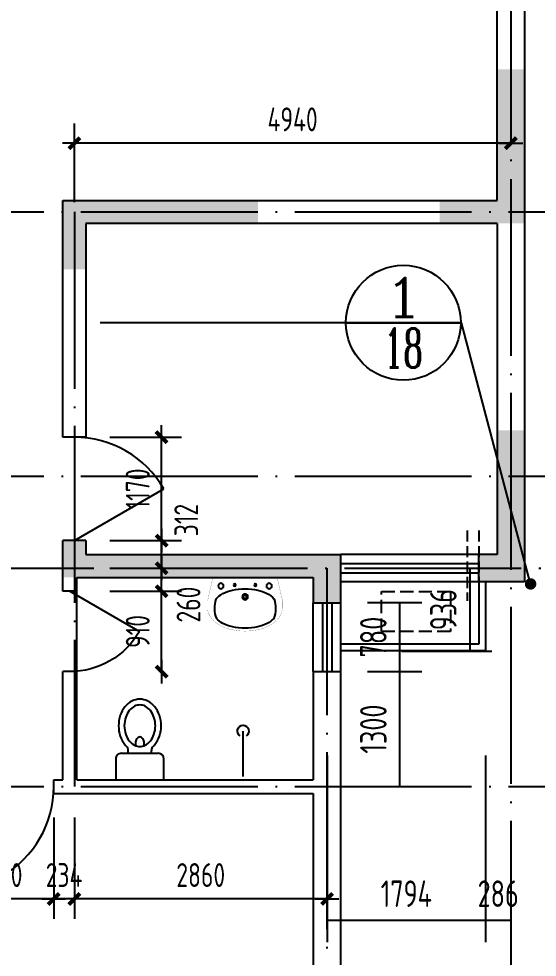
# Model space of a CAD drawing. Extents: x -726032 to 135930, y -151624 to 587044.
# Drawn here: x -575504 to -569635, y 553499 to 564114 of the extents above; entities that cross this region are included whole.
import ezdxf
from ezdxf.enums import TextEntityAlignment as Align

# ---------------------------------------------------------------- set-up
doc = ezdxf.new("R2010")
doc.units = 0
doc.header["$LTSCALE"] = 1000
doc.header["$MEASUREMENT"] = 0
doc.linetypes.add('DASH', pattern=[0.35, 0.25, -0.1])
doc.linetypes.add('DOTE', pattern=[2.42, 2, -0.2, 0.02, -0.2])
doc.layers.get('0').update_dxf_attribs({"linetype": 'CONTINUOUS'})
doc.layers.get('DEFPOINTS').update_dxf_attribs({"color": 1, "linetype": 'CONTINUOUS'})
for name, color, linetype in [('COLUMN', 170, 'CONTINUOUS'), ('DOTE', 8, 'DOTE'), ('GROUND', 45, 'CONTINUOUS'), ('LVTRY', 6, 'CONTINUOUS'), ('PUB_DIM', 245, 'CONTINUOUS'), ('ROOF', 4, 'CONTINUOUS'), ('WALL', 255, 'CONTINUOUS'), ('WINDOW', 155, 'CONTINUOUS'), ('WINDOW_TEXT', 7, 'CONTINUOUS'), ('引线', 213, 'CONTINUOUS'), ('空调', 245, 'CONTINUOUS')]:
    doc.layers.add(name, color=color, linetype=linetype)
doc.styles.add('COMP', font='COMPLEX', dxfattribs={"bigfont": 'hztxt'})
doc.styles.add('DIM_FONT', font='isocp.shx', dxfattribs={"width": 0.8})
doc.styles.add('SIMPLEX', font='SIMPLEX.SHX')
doc.dimstyles.new('DIMA', dxfattribs={"dimtxt": 300, "dimasz": 1, "dimexe": 250, "dimexo": 300, "dimgap": 150, "dimtad": 1, "dimdec": 0, "dimzin": 0, "dimdsep": 46, "dimtxsty": 'DIM_FONT', "dimcen": 0.09, "dimse1": 1, "dimclrt": 142, "dimadec": 0, "dimazin": 0, "dimtfac": 1, "dimtdec": 0, "dimtix": 1, "dimtmove": 2, "dimatfit": 3, "dimfxl": 1, "dimtolj": 1, "dimtzin": 0, "dimarcsym": 0})
doc.dimstyles.new('DIMB', dxfattribs={"dimtxt": 300, "dimasz": 1, "dimexe": 250, "dimexo": 300, "dimgap": 150, "dimtad": 1, "dimdec": 0, "dimzin": 0, "dimdsep": 46, "dimtxsty": 'DIM_FONT', "dimcen": 0.09, "dimse2": 1, "dimclrt": 142, "dimadec": 0, "dimazin": 0, "dimtfac": 1, "dimtdec": 0, "dimtix": 1, "dimtmove": 2, "dimatfit": 3, "dimfxl": 1, "dimtolj": 1, "dimtzin": 0, "dimarcsym": 0})
doc.dimstyles.new('DIMN', dxfattribs={"dimtxt": 300, "dimasz": 1, "dimexe": 250, "dimexo": 300, "dimgap": 150, "dimtad": 1, "dimdec": 0, "dimzin": 0, "dimdsep": 46, "dimtxsty": 'DIM_FONT', "dimcen": 0.09, "dimclrt": 142, "dimadec": 0, "dimazin": 0, "dimtfac": 1, "dimtdec": 0, "dimtix": 1, "dimtmove": 2, "dimatfit": 3, "dimfxl": 1, "dimtolj": 1, "dimtzin": 0, "dimarcsym": 0})

# ---------------------------------------------------------------- blocks, each defined once
blk = doc.blocks.new('*D3651')
at = {"layer": 'DEFPOINTS', "color": 0, "transparency": 16777216}
for p in [(-570220, 556081), (-569934, 556081), (-569934, 553918)]:
    blk.add_point(p, dxfattribs=at)
at = {"layer": 'PUB_DIM', "color": 0, "lineweight": -2, "transparency": 16777216}
for p, q in [((-570220, 555781), (-570220, 553668)), ((-570221, 553918), (-570222, 553918)), ((-570220, 553918), (-569934, 553918)), ((-569933, 553918), (-569932, 553918))]:
    blk.add_line(p, q, dxfattribs=at)
at = {"layer": 'PUB_DIM', "color": 0, "transparency": 16777216}
for points in [[(-570221, 553919), (-570221, 553918), (-570220, 553918)], [(-569933, 553919), (-569933, 553918), (-569934, 553918)]]:
    blk.add_solid(points, dxfattribs=at)
at = {"layer": 'PUB_DIM', "color": 142, "transparency": 16777216, "insert": (-570077, 554218), "char_height": 300, "attachment_point": 5, "style": 'DIM_FONT'}
blk.add_mtext('\\A1;286', dxfattribs=at)
blk = doc.blocks.new('_LV5')
for p, q in [((210.1, 0), (-210.1, 0)), ((-210.1, 0), (-210.1, -180)), ((210.1, -180), (210.1, 0)), ((160.1, -230), (-160.1, -230)), ((-101.4, -230), (-101.4, -254.3)), ((101.4, -230), (101.4, -254.1))]:
    blk.add_line(p, q)
blk.add_lwpolyline([(-135.1, -469.4, 0.080312), (-123, -544.2, 0.089014), (-91.8, -601.5, 0.104918), (-45.6, -639.3, 0.119812), (0.1, -650.4, 0.119812), (45.8, -639.3, 0.104918), (92, -601.5, 0.089014), (123.2, -544.2, 0.080312), (135.3, -469.4, 0.080312), (123.2, -394.6, 0.089014), (92, -337.3, 0.104918), (45.8, -299.5, 0.119812), (0.1, -288.4, 0.119812), (-45.6, -299.5, 0.104918), (-91.8, -337.3, 0.089014), (-123, -394.6, 0.080312)], format="xyb", close=True)
for points in [[(-38.7, -318.5, 0.073567), (-35.6, -339.5, 0.084454), (-27.4, -356, 0.10642), (-14.1, -367.8, 0.129709), (0, -371.5, 0.129709), (14.1, -367.8, 0.10642), (27.4, -356, 0.084454), (35.6, -339.5, 0.073567), (38.7, -318.5, 0.073567), (35.6, -297.5, 0.014016), (34.7, -294.6, 0.10642)], [(-34.7, -294.7, 0.013578), (-35.6, -297.5, 0.073567), (-38.7, -318.5, 0.073567)]]:
    blk.add_lwpolyline(points, format="xyb")
for centre, radius, start, end in [((-160.1, -180), 50, 180, 270), ((160.1, -180), 50, 270, 0), ((52.2, -452.8), 234.6, 141.28635, 161.63333), ((20.4, -427.3), 193.8, 134.81437, 141.28635), ((-151.4, -254.3), 50, 314.81437, 0), ((151.4, -254.1), 50, 180, 225.25549), ((-20.2, -427.3), 193.8, 38.71365, 45.25549), ((-52, -452.8), 234.6, 18.36667, 38.71365), ((102.3, -469.4), 287.4, 161.63333, 180), ((-102.1, -469.4), 287.4, 0, 18.36667), ((102.3, -469.4), 287.4, 180, 198.36667), ((-102.1, -469.4), 287.4, 341.63333, 0), ((52.2, -486), 234.6, 198.36667, 218.71365), ((-52, -486), 234.6, 321.28635, 341.63333), ((20.4, -511.6), 193.8, 218.71365, 242.67141), ((-20.2, -511.6), 193.8, 297.32859, 321.28635), ((0.1, -550.8), 149.6, 242.67141, 270), ((0.1, -550.8), 149.6, 270, 297.32859)]:
    blk.add_arc(centre, radius, start, end)
blk = doc.blocks.new('_LV10')
blk.add_line((0, -37), (0, -432))
blk.add_arc((0, -432), 50, 121.03319, 58.96681)
blk = doc.blocks.new('_DIMX')
blk.add_line((-150, 0), (150, 0))
at = {"const_width": 50}
blk.add_lwpolyline([(-70, -70), (70, 70)], dxfattribs=at)
blk = doc.blocks.new('*D2029')
at = {"layer": 'DEFPOINTS', "color": 0, "transparency": 16777216}
for p in [(-574874, 555351), (-572014, 555351), (-574874, 554159)]:
    blk.add_point(p, dxfattribs=at)
at = {"layer": 'PUB_DIM', "color": 0, "lineweight": -2, "transparency": 16777216}
for p, q in [((-574874, 555081), (-574874, 553934)), ((-572015, 554159), (-574873, 554159))]:
    blk.add_line(p, q, dxfattribs=at)
at = {"layer": 'PUB_DIM', "color": 0, "lineweight": -2, "transparency": 16777216, "xscale": 0.9, "yscale": 0.9, "zscale": 0.9, "rotation": 180}
blk.add_blockref('_DIMX', (-574874, 554159), dxfattribs=at)
at = {"layer": 'PUB_DIM', "color": 0, "lineweight": -2, "transparency": 16777216, "xscale": 0.9, "yscale": 0.9, "zscale": 0.9}
blk.add_blockref('_DIMX', (-572014, 554159), dxfattribs=at)
at = {"layer": 'PUB_DIM', "color": 142, "transparency": 16777216, "insert": (-573444, 554429), "char_height": 270, "attachment_point": 5, "style": 'DIM_FONT'}
blk.add_mtext('\\A1;2860', dxfattribs=at)
blk = doc.blocks.new('M_E11')
for p, q in [((-280, -10), (-280, 0)), ((280, 0), (280, -10)), ((-250.5, -188.9), (-250.5, -185.7)), ((-247.8, -182.8), (-250.2, -184.9))]:
    blk.add_line(p, q)
at = {"const_width": 1.5}
for points in [[(-280, 0), (280, 0)], [(-325.7, -199.5), (-280, -5)], [(325.7, -203.7), (280, -5)]]:
    blk.add_lwpolyline(points, dxfattribs=at)
for points in [[(253, -188.3, 0.098208), (193.2, -140.8, 0.066287), (110.4, -111.4, 0.052428), (0, -99.8, 0.052428), (-110.4, -111.4, 0.066287), (-193.2, -140.8, 0.093876), (-250.8, -185.7, 0.171377)], [(-249.5, -357.7, 0.091341), (-193.2, -401.2, 0.066287), (-110.4, -430.6, 0.052428), (0, -442.2, 0.052428), (110.4, -430.6, 0.066287), (193.2, -401.2, 0.091756), (249.7, -357.5, 0.171377)]]:
    blk.add_lwpolyline(points, format="xyb")
for points in [[(-325.7, -199.5, 0.008223), (-325.7, -203.7, 0.149285)], [(-325.7, -265.7, 0.149285), (-304.4, -336.6, 0.107079), (-230.9, -407.7, 0.075625), (-131, -450.5, 0.062436), (-0.8, -467.3, 0.062436), (129.6, -451.5, 0.075625), (229.8, -409.6, 0.107079), (303.8, -339.1, 0.149285), (325.7, -268.3, 0.005205), (325.7, -265.7, 0.086596)]]:
    blk.add_lwpolyline(points, format="xyb", dxfattribs=at)
at = {"const_width": 1.5, "flags": 128}
for points in [[(-325.7, -203.7), (-325.7, -268.3)], [(325.7, -203.7), (325.7, -268.3)]]:
    blk.add_lwpolyline(points, dxfattribs=at)
at = {"flags": 128}
for points in [[(-253, -188.3, 0.172546), (-249.7, -357.5, 0.726395)], [(253, -188.3, -0.172546), (249.7, -357.5, -0.726395)]]:
    blk.add_lwpolyline(points, format="xyb", dxfattribs=at)
for centre, radius in [((-210, -75), 24), ((-210, -75), 24), ((-210, -75), 24), ((-90, -65), 10), ((90, -65), 10), ((210, -75), 24), ((0, -170), 25), ((0, -170), 15)]:
    blk.add_circle(centre, radius)
blk.add_arc((-249.5, -185.7), 1, 131.32236, 180)
at = {"width": 0.8, "flags": 9}
for tag in ['XSIZE', 'YSIZE']:
    blk.add_attdef(tag, (0, 0), '', height=0.5, dxfattribs=at)
blk = doc.blocks.new('*D2030')
at = {"layer": 'DEFPOINTS', "color": 0, "transparency": 16777216}
for p in [(-574744, 557639), (-573887, 557639), (-574744, 556729)]:
    blk.add_point(p, dxfattribs=at)
at = {"layer": 'PUB_DIM', "color": 0, "lineweight": -2, "transparency": 16777216}
for p, q in [((-574474, 557639), (-573662, 557639)), ((-573887, 556730), (-573887, 557639))]:
    blk.add_line(p, q, dxfattribs=at)
at = {"layer": 'PUB_DIM', "color": 0, "lineweight": -2, "transparency": 16777216, "xscale": 0.9, "yscale": 0.9, "zscale": 0.9}
for p, rotation in [((-573887, 557639), 90), ((-573887, 556729), 270)]:
    blk.add_blockref('_DIMX', p, dxfattribs=dict(at, rotation=rotation))
at = {"layer": 'PUB_DIM', "color": 142, "transparency": 16777216, "insert": (-574157, 557184), "char_height": 270, "attachment_point": 5, "rotation": 90, "style": 'DIM_FONT'}
blk.add_mtext('\\A1;910', dxfattribs=at)
blk = doc.blocks.new('_DBLK')
blk.add_line((-0.5, 0), (0, -0.866))
blk.add_arc((-0.5, 0), 1, 300, 0)
at = {"layer": 'WINDOW_TEXT', "style": 'SIMPLEX', "flags": 9}
blk.add_attdef('A', text='', height=1, dxfattribs=at).set_placement((0, 1.5), align=Align.MIDDLE)
blk = doc.blocks.new('*D2031')
at = {"layer": 'DEFPOINTS', "color": 0, "transparency": 16777216}
for p in [(-574744, 559381), (-573887, 559381), (-574744, 558211)]:
    blk.add_point(p, dxfattribs=at)
at = {"layer": 'PUB_DIM', "color": 0, "lineweight": -2, "transparency": 16777216}
for p, q in [((-574474, 559381), (-573662, 559381)), ((-573887, 558212), (-573887, 559381))]:
    blk.add_line(p, q, dxfattribs=at)
at = {"layer": 'PUB_DIM', "color": 0, "lineweight": -2, "transparency": 16777216, "xscale": 0.9, "yscale": 0.9, "zscale": 0.9}
for p, rotation in [((-573887, 559381), 90), ((-573887, 558211), 270)]:
    blk.add_blockref('_DIMX', p, dxfattribs=dict(at, rotation=rotation))
at = {"layer": 'PUB_DIM', "color": 142, "transparency": 16777216, "insert": (-574157, 558796), "char_height": 270, "attachment_point": 5, "rotation": 90, "style": 'DIM_FONT'}
blk.add_mtext('\\A1;1170', dxfattribs=at)
blk = doc.blocks.new('*D2032')
at = {"layer": 'DEFPOINTS', "color": 0, "transparency": 16777216}
for p in [(-574744, 557899), (-573887, 557899), (-574744, 557639)]:
    blk.add_point(p, dxfattribs=at)
at = {"layer": 'PUB_DIM', "color": 0, "lineweight": -2, "transparency": 16777216}
for p, q in [((-574474, 557899), (-573662, 557899)), ((-573887, 557900), (-573887, 557901)), ((-573887, 557639), (-573887, 557899)), ((-573887, 557639), (-573887, 557638))]:
    blk.add_line(p, q, dxfattribs=at)
at = {"layer": 'PUB_DIM', "color": 0, "lineweight": -2, "transparency": 16777216, "xscale": 0.9, "yscale": 0.9, "zscale": 0.9}
for p, rotation in [((-573887, 557899), 270), ((-573887, 557639), 90)]:
    blk.add_blockref('_DIMX', p, dxfattribs=dict(at, rotation=rotation))
at = {"layer": 'PUB_DIM', "color": 142, "transparency": 16777216, "insert": (-573582, 557488), "char_height": 270, "attachment_point": 5, "rotation": 90, "style": 'DIM_FONT'}
blk.add_mtext('\\A1;260', dxfattribs=at)
blk = doc.blocks.new('*D2033')
at = {"layer": 'DEFPOINTS', "color": 0, "transparency": 16777216}
for p in [(-574744, 558211), (-573887, 558211), (-574744, 557899)]:
    blk.add_point(p, dxfattribs=at)
at = {"layer": 'PUB_DIM', "color": 0, "lineweight": -2, "transparency": 16777216}
for p, q in [((-574474, 558211), (-573662, 558211)), ((-573887, 557900), (-573887, 558211))]:
    blk.add_line(p, q, dxfattribs=at)
at = {"layer": 'PUB_DIM', "color": 0, "lineweight": -2, "transparency": 16777216, "xscale": 0.9, "yscale": 0.9, "zscale": 0.9}
for p, rotation in [((-573887, 558211), 90), ((-573887, 557899), 270)]:
    blk.add_blockref('_DIMX', p, dxfattribs=dict(at, rotation=rotation))
at = {"layer": 'PUB_DIM', "color": 142, "transparency": 16777216, "insert": (-573608, 558444), "char_height": 270, "attachment_point": 5, "rotation": 90, "style": 'DIM_FONT'}
blk.add_mtext('\\A1;312', dxfattribs=at)
blk = doc.blocks.new('_WBLK')
for p, q in [((-0.5, 0.5), (0.5, 0.5)), ((0.5, 0.1667), (-0.5, 0.1667)), ((0.5, -0.1667), (-0.5, -0.1667)), ((-0.5, -0.5), (0.5, -0.5))]:
    blk.add_line(p, q)
at = {"layer": 'WINDOW_TEXT', "style": 'SIMPLEX', "flags": 9}
blk.add_attdef('A', text='', height=1, dxfattribs=at).set_placement((0, 1.5), align=Align.MIDDLE)
blk = doc.blocks.new('*D2039')
at = {"layer": 'DEFPOINTS', "color": 0, "transparency": 16777216}
for p in [(-575108, 555351), (-574874, 555351), (-575108, 554159)]:
    blk.add_point(p, dxfattribs=at)
at = {"layer": 'PUB_DIM', "color": 0, "lineweight": -2, "transparency": 16777216}
for p, q in [((-575108, 555081), (-575108, 553934)), ((-575109, 554159), (-575110, 554159)), ((-574874, 554159), (-575108, 554159)), ((-574873, 554159), (-574872, 554159))]:
    blk.add_line(p, q, dxfattribs=at)
at = {"layer": 'PUB_DIM', "color": 0, "lineweight": -2, "transparency": 16777216, "xscale": 0.9, "yscale": 0.9, "zscale": 0.9}
blk.add_blockref('_DIMX', (-575108, 554159), dxfattribs=at)
at = {"layer": 'PUB_DIM', "color": 0, "lineweight": -2, "transparency": 16777216, "xscale": 0.9, "yscale": 0.9, "zscale": 0.9, "rotation": 180}
blk.add_blockref('_DIMX', (-574874, 554159), dxfattribs=at)
at = {"layer": 'PUB_DIM', "color": 142, "transparency": 16777216, "insert": (-574991, 554429), "char_height": 270, "attachment_point": 5, "style": 'DIM_FONT'}
blk.add_mtext('\\A1;234', dxfattribs=at)
blk = doc.blocks.new('*D2040')
at = {"layer": 'DEFPOINTS', "color": 0, "transparency": 16777216}
for p in [(-576278, 555351), (-575108, 555351), (-576278, 554159)]:
    blk.add_point(p, dxfattribs=at)
at = {"layer": 'PUB_DIM', "color": 0, "lineweight": -2, "transparency": 16777216}
for p, q in [((-576278, 555081), (-576278, 553934)), ((-575109, 554159), (-576277, 554159))]:
    blk.add_line(p, q, dxfattribs=at)
at = {"layer": 'PUB_DIM', "color": 0, "lineweight": -2, "transparency": 16777216, "xscale": 0.9, "yscale": 0.9, "zscale": 0.9, "rotation": 180}
blk.add_blockref('_DIMX', (-576278, 554159), dxfattribs=at)
at = {"layer": 'PUB_DIM', "color": 0, "lineweight": -2, "transparency": 16777216, "xscale": 0.9, "yscale": 0.9, "zscale": 0.9}
blk.add_blockref('_DIMX', (-575108, 554159), dxfattribs=at)
at = {"layer": 'PUB_DIM', "color": 142, "transparency": 16777216, "insert": (-575693, 554429), "char_height": 270, "attachment_point": 5, "style": 'DIM_FONT'}
blk.add_mtext('\\A1;1170', dxfattribs=at)
blk = doc.blocks.new('*D2047')
at = {"layer": 'DEFPOINTS', "color": 0, "transparency": 16777216}
for p in [(-571858, 556730), (-571190, 556730), (-571858, 555430)]:
    blk.add_point(p, dxfattribs=at)
at = {"layer": 'PUB_DIM', "color": 0, "lineweight": -2, "transparency": 16777216}
for p, q in [((-571558, 556730), (-570940, 556730)), ((-571190, 555431), (-571190, 556729))]:
    blk.add_line(p, q, dxfattribs=at)
at = {"layer": 'PUB_DIM', "color": 0, "transparency": 16777216}
for points in [[(-571190, 556729), (-571189, 556729), (-571190, 556730)], [(-571190, 555431), (-571189, 555431), (-571190, 555430)]]:
    blk.add_solid(points, dxfattribs=at)
at = {"layer": 'PUB_DIM', "color": 142, "transparency": 16777216, "insert": (-571490, 556080), "char_height": 300, "attachment_point": 5, "rotation": 90, "style": 'DIM_FONT'}
blk.add_mtext('\\A1;1300', dxfattribs=at)
blk = doc.blocks.new('*D828')
at = {"layer": 'DEFPOINTS', "color": 0, "transparency": 16777216}
for p in [(-572014, 556081), (-570220, 556081), (-570220, 553918)]:
    blk.add_point(p, dxfattribs=at)
at = {"layer": 'PUB_DIM', "color": 0, "lineweight": -2, "transparency": 16777216}
for p, q in [((-572014, 555781), (-572014, 553668)), ((-570220, 555781), (-570220, 553668)), ((-572013, 553918), (-570221, 553918))]:
    blk.add_line(p, q, dxfattribs=at)
at = {"layer": 'PUB_DIM', "color": 0, "transparency": 16777216}
for points in [[(-572013, 553919), (-572013, 553918), (-572014, 553918)], [(-570221, 553919), (-570221, 553918), (-570220, 553918)]]:
    blk.add_solid(points, dxfattribs=at)
at = {"layer": 'PUB_DIM', "color": 142, "transparency": 16777216, "insert": (-571117, 554218), "char_height": 300, "attachment_point": 5, "style": 'DIM_FONT'}
blk.add_mtext('\\A1;1794', dxfattribs=at)
blk = doc.blocks.new('*D2048')
at = {"layer": 'DEFPOINTS', "color": 0, "transparency": 16777216}
for p in [(-574874, 562706), (-574874, 561769), (-569934, 561769)]:
    blk.add_point(p, dxfattribs=at)
at = {"layer": 'PUB_DIM', "color": 0, "lineweight": -2, "transparency": 16777216}
for p, q in [((-574874, 562039), (-574874, 562931)), ((-569935, 562706), (-574873, 562706))]:
    blk.add_line(p, q, dxfattribs=at)
at = {"layer": 'PUB_DIM', "color": 0, "lineweight": -2, "transparency": 16777216, "xscale": 0.9, "yscale": 0.9, "zscale": 0.9, "rotation": 180}
blk.add_blockref('_DIMX', (-574874, 562706), dxfattribs=at)
at = {"layer": 'PUB_DIM', "color": 0, "lineweight": -2, "transparency": 16777216, "xscale": 0.9, "yscale": 0.9, "zscale": 0.9}
blk.add_blockref('_DIMX', (-569934, 562706), dxfattribs=at)
at = {"layer": 'PUB_DIM', "color": 142, "transparency": 16777216, "insert": (-572404, 562976), "char_height": 270, "attachment_point": 5, "style": 'DIM_FONT'}
blk.add_mtext('\\A1;4940', dxfattribs=at)
blk = doc.blocks.new('*D829')
at = {"layer": 'DEFPOINTS', "color": 0, "transparency": 16777216}
for p in [(-571858, 557510), (-571190, 557510), (-571858, 556730)]:
    blk.add_point(p, dxfattribs=at)
at = {"layer": 'PUB_DIM', "color": 0, "lineweight": -2, "transparency": 16777216}
for p, q in [((-571558, 557510), (-570940, 557510)), ((-571190, 556731), (-571190, 557509)), ((-571558, 556730), (-570940, 556730))]:
    blk.add_line(p, q, dxfattribs=at)
at = {"layer": 'PUB_DIM', "color": 0, "transparency": 16777216}
for points in [[(-571190, 557509), (-571189, 557509), (-571190, 557510)], [(-571190, 556731), (-571189, 556731), (-571190, 556730)]]:
    blk.add_solid(points, dxfattribs=at)
at = {"layer": 'PUB_DIM', "color": 142, "transparency": 16777216, "insert": (-571490, 557120), "char_height": 300, "attachment_point": 5, "rotation": 90, "style": 'DIM_FONT'}
blk.add_mtext('\\A1;780', dxfattribs=at)
blk = doc.blocks.new('_INDEX')
blk.add_line((-0.5, 0), (0.5, 0))
blk.add_circle((0, 0), 0.5)
at = {"style": 'COMP'}
for tag, width, p, p2 in [('1', 2.333333, (-0.17, 0.05), (0.17, 0.05)), ('-', 1.166667, (-0.17, -0.39), (0.17, -0.39))]:
    blk.add_attdef(tag, text='', height=0.34, dxfattribs=dict(at, width=width)).set_placement(p, p2, align=Align.FIT)
blk = doc.blocks.new('*D830')
at = {"layer": 'DEFPOINTS', "color": 0, "transparency": 16777216}
for p in [(-571468, 557899), (-571468, 556963), (-570398, 556963)]:
    blk.add_point(p, dxfattribs=at)
at = {"layer": 'PUB_DIM', "color": 0, "lineweight": -2, "transparency": 16777216}
for p, q in [((-571168, 557899), (-570148, 557899)), ((-570398, 557898), (-570398, 556964)), ((-571168, 556963), (-570148, 556963))]:
    blk.add_line(p, q, dxfattribs=at)
at = {"layer": 'PUB_DIM', "color": 0, "transparency": 16777216}
for points in [[(-570398, 557898), (-570398, 557898), (-570398, 557899)], [(-570398, 556964), (-570398, 556964), (-570398, 556963)]]:
    blk.add_solid(points, dxfattribs=at)
at = {"layer": 'PUB_DIM', "color": 142, "transparency": 16777216, "insert": (-570698, 557431), "char_height": 300, "attachment_point": 5, "rotation": 90, "style": 'DIM_FONT'}
blk.add_mtext('\\A1;936', dxfattribs=at)

msp = doc.modelspace()

# ---------------------------------------------------------------- linework, layer by layer
at = {"layer": 'COLUMN'}
for points in [[(-570089.9, 562059.5), (-570089.9, 563541.5), (-569777.9, 561799.5), (-569777.9, 563541.5)], [(-575003.9, 562059.5), (-574743.9, 561799.5), (-572793.9, 562059.5), (-572793.9, 561799.5)], [(-575003.9, 562059.5), (-575003.9, 561279.5), (-574743.9, 561799.5), (-574743.9, 561279.5)], [(-570739.9, 562059.5), (-570739.9, 561799.5), (-570089.9, 562059.5), (-569777.9, 561799.5)], [(-570089.9, 559459.5), (-570089.9, 558055.5), (-569777.9, 559459.5), (-569777.9, 557743.5)], [(-575003.9, 558211.5), (-575003.9, 557795.5), (-574743.9, 558211.5), (-574743.9, 558055.5)], [(-575003.9, 557795.5), (-574743.9, 558055.5), (-572169.9, 557795.5), (-571857.9, 558055.5)], [(-572169.9, 557795.5), (-572169.9, 557509.5), (-571857.9, 558055.5), (-571857.9, 557509.5)], [(-570297.9, 558055.5), (-570297.9, 557743.5), (-570089.9, 558055.5), (-569777.9, 557743.5)]]:
    msp.add_solid(points, dxfattribs=at)
at = {"layer": 'DOTE'}
for p, q in [((-569933.9, 574401.4), (-569933.9, 546557.4)), ((-615939.2, 561929.5), (-546307.4, 561929.5)), ((-574873.9, 561929.5), (-574873.9, 555429.5)), ((-615939.2, 558939.5), (-546307.4, 558939.5)), ((-615375.6, 557899.5), (-546307.4, 557899.5)), ((-572013.9, 546557.4), (-572013.9, 557899.5)), ((-615939.2, 555429.5), (-546307.4, 555429.5))]:
    msp.add_line(p, q, dxfattribs=at)
at = {"layer": 'GROUND'}
msp.add_line((-574847.9, 556729.5), (-574847.9, 557639.5), dxfattribs=at)
at = {"layer": 'ROOF'}
for p, q in [((-570297.9, 557743.5), (-570297.9, 557041.5)), ((-570219.9, 557743.5), (-570219.9, 556963.5)), ((-570297.9, 557041.5), (-571857.9, 557041.5)), ((-570219.9, 556963.5), (-571857.9, 556963.5))]:
    msp.add_line(p, q, dxfattribs=at)
at = {"layer": 'WALL'}
for p, q in [((-569777.9, 567935.5), (-569777.9, 557743.5)), ((-570089.9, 562059.5), (-570089.9, 567623.5)), ((-575003.9, 559381.5), (-575003.9, 562059.5)), ((-575003.9, 562059.5), (-570089.9, 562059.5)), ((-574743.9, 561799.5), (-574743.9, 559381.5)), ((-570089.9, 561799.5), (-574743.9, 561799.5)), ((-570089.9, 561799.5), (-570089.9, 558055.5)), ((-574743.9, 559381.5), (-575003.9, 559381.5)), ((-574743.9, 558211.5), (-575003.9, 558211.5)), ((-575003.9, 557639.5), (-575003.9, 558211.5)), ((-574743.9, 558211.5), (-574743.9, 558055.5)), ((-574743.9, 558055.5), (-571857.9, 558055.5)), ((-571857.9, 557509.5), (-571857.9, 558055.5)), ((-570297.9, 557743.5), (-570297.9, 558055.5)), ((-570089.9, 558055.5), (-570297.9, 558055.5)), ((-574847.9, 557795.5), (-572169.9, 557795.5)), ((-574847.9, 557639.5), (-574847.9, 557795.5)), ((-572169.9, 557795.5), (-572169.9, 557509.5)), ((-569777.9, 557743.5), (-570297.9, 557743.5)), ((-574847.9, 557639.5), (-575003.9, 557639.5)), ((-572169.9, 557509.5), (-571857.9, 557509.5)), ((-575003.9, 555507.5), (-575003.9, 556729.5)), ((-574847.9, 556729.5), (-575003.9, 556729.5)), ((-574847.9, 555507.5), (-574847.9, 556729.5)), ((-572169.9, 556729.5), (-572169.9, 555507.5)), ((-572169.9, 556729.5), (-571857.9, 556729.5)), ((-575107.9, 555351.5), (-575107.9, 555507.5)), ((-575107.9, 555507.5), (-575003.9, 555507.5)), ((-574847.9, 555507.5), (-572169.9, 555507.5)), ((-575107.9, 555351.5), (-572169.9, 555351.5)), ((-572169.9, 555351.5), (-572169.9, 550255.5))]:
    msp.add_line(p, q, dxfattribs=at)
at = {"layer": 'WALL', "color": 255}
msp.add_line((-571857.9, 549943.5), (-571857.9, 556729.5), dxfattribs=at)
at = {"layer": '引线'}
msp.add_lwpolyline([(-569710.5, 557721.6), (-570492.9, 560675.7), (-574583.4, 560675.7)], dxfattribs=at)
at = {"layer": '引线', "const_width": 64.7}
msp.add_lwpolyline([(-569743.2, 557721.6, 1), (-569677.9, 557721.6, 1)], format="xyb", close=True, dxfattribs=at)
at = {"layer": '空调', "linetype": 'DASH', "ltscale": 0.5}
for p, q in [((-570427.9, 558325.3), (-570427.9, 557531.3)), ((-570297.9, 558325.3), (-570297.9, 557531.3))]:
    msp.add_line(p, q, dxfattribs=at)
at = {"layer": '空调', "linetype": 'DASH', "ltscale": 0.6}
msp.add_lwpolyline([(-570617, 557182), (-571397, 557182), (-571397, 557637), (-570617, 557637)], close=True, dxfattribs=at)

# ---------------------------------------------------------------- block references
at = {"layer": 'LVTRY', "xscale": -1.299999999999272, "yscale": 1.30000000000291, "zscale": 1.3}
msp.add_blockref('M_E11', (-572942.5, 557795.5), dxfattribs=at)
at = {"layer": 'LVTRY', "rotation": 180}
for name, p, xscale, yscale, zscale in [('_LV5', (-574132.9, 555507.5), 1.299999999999272, 1.299999999999272, 1.299999999999272), ('_LV10', (-572964.4, 555495.8), -1.299999999999272, 1.30000000000291, 1.3)]:
    msp.add_blockref(name, p, dxfattribs=dict(at, xscale=xscale, yscale=yscale, zscale=zscale))
at = {"layer": 'WINDOW'}
for name, p, xscale, yscale, zscale, rotation in [('_DBLK', (-574873.9, 558796.5), 1170, 1170, 1170, 90), ('_DBLK', (-574925.9, 557184.5), -910, 910, 910, 90), ('_WBLK', (-572013.9, 557119.5), -780, 312, 780, 270), ('_DBLK', (-575692.9, 555429.5), -1170, -1170, 1170, 180)]:
    msp.add_blockref(name, p, dxfattribs=dict(at, xscale=xscale, yscale=yscale, zscale=zscale, rotation=rotation))
at = {"layer": 'WINDOW', "xscale": -1560, "yscale": 312, "zscale": 1560}
msp.add_blockref('_WBLK', (-571077.9, 557899.5), dxfattribs=at)
at = {"layer": '引线'}
ref = msp.add_blockref('_INDEX', (-571150.3, 560675.7), dxfattribs=dict(at, xscale=1300, yscale=1300, zscale=1300))
ref.add_attrib('1', '1', dxfattribs={"layer": '0', "height": 442, "style": 'COMP', "width": 2.333333}).set_placement((-571371.3, 560740.7), (-570929.3, 560740.7), align=Align.FIT)
ref.add_attrib('-', '18', dxfattribs={"layer": '0', "height": 442, "style": 'COMP', "width": 0.724138}).set_placement((-571371.3, 560168.7), (-570929.3, 560168.7), align=Align.FIT)

# ---------------------------------------------------------------- dimensions: what is measured, and where the dimension line sits
at = {"layer": 'PUB_DIM'}
dim = msp.add_linear_dim(base=(-574873.9, 562706.3), p1=(-569933.9, 561769.2), p2=(-574873.9, 561769.2), dimstyle='DIMA', override={"dimscale": 0.9, "dimblk1": '_DIMX', "dimblk2": '_DIMX', "dimsah": 1}, dxfattribs=at)
dim.commit()
dim.dimension.update_dxf_attribs({"geometry": '*D2048', "text_midpoint": (-572403.9, 562976.3)})
for p1, p2, distance, picture, middle in [((-574743.9, 558211.5), (-574743.9, 559381.5), -857.1, '*D2031', (-574156.7, 558796.5)), ((-574743.9, 556729.5), (-574743.9, 557639.5), -857.1, '*D2030', (-574156.7, 557184.5)), ((-575107.9, 555351.5), (-576277.9, 555351.5), 1192.9, '*D2040', (-575692.9, 554428.6)), ((-574873.9, 555351.5), (-575107.9, 555351.5), 1192.9, '*D2039', (-574990.9, 554428.6)), ((-572013.9, 555351.5), (-574873.9, 555351.5), 1192.9, '*D2029', (-573443.9, 554428.6))]:
    dim = msp.add_aligned_dim(p1=p1, p2=p2, distance=distance, dimstyle='DIMA', override={"dimscale": 0.9, "dimblk1": '_DIMX', "dimblk2": '_DIMX', "dimsah": 1}, dxfattribs=at)
    dim.commit()
    dim.dimension.update_dxf_attribs({"geometry": picture, "text_midpoint": middle})
for base, p1, p2, picture, middle in [((-573886.7, 558211.5), (-574743.9, 557899.5), (-574743.9, 558211.5), '*D2033', (-573608, 558444.4)), ((-573886.7, 557899.5), (-574743.9, 557639.5), (-574743.9, 557899.5), '*D2032', (-573582.5, 557488.2))]:
    dim = msp.add_linear_dim(base=base, p1=p1, p2=p2, angle=90, dimstyle='DIMA', override={"dimscale": 0.9, "dimblk1": '_DIMX', "dimblk2": '_DIMX', "dimsah": 1}, dxfattribs=at)
    dim.commit()
    dim.dimension.update_dxf_attribs({"geometry": picture, "text_midpoint": middle, "dimtype": 161})
dim = msp.add_linear_dim(base=(-570397.8, 556963.5), p1=(-571468, 557899.5), p2=(-571468, 556963.5), angle=90, dimstyle='DIMN', dxfattribs=at)
dim.commit()
dim.dimension.update_dxf_attribs({"geometry": '*D830', "text_midpoint": (-570697.8, 557431.5)})
for p1, p2, dimstyle, picture, middle in [((-571857.9, 556729.5), (-571857.9, 557509.5), 'DIMN', '*D829', (-571489.6, 557119.5)), ((-571857.9, 555429.5), (-571857.9, 556729.5), 'DIMA', '*D2047', (-571489.6, 556079.5))]:
    dim = msp.add_aligned_dim(p1=p1, p2=p2, distance=-668.3, dimstyle=dimstyle, dxfattribs=at)
    dim.commit()
    dim.dimension.update_dxf_attribs({"geometry": picture, "text_midpoint": middle})
for base, p1, p2, dimstyle, picture, middle in [((-570219.9, 553918.4), (-572013.9, 556080.7), (-570219.9, 556080.7), 'DIMN', '*D828', (-571116.9, 554218.4)), ((-569933.9, 553918.4), (-570219.9, 556080.7), (-569933.9, 556080.7), 'DIMB', '*D3651', (-570076.9, 554218.4))]:
    dim = msp.add_linear_dim(base=base, p1=p1, p2=p2, dimstyle=dimstyle, dxfattribs=at)
    dim.commit()
    dim.dimension.update_dxf_attribs({"geometry": picture, "text_midpoint": middle})

doc.saveas('drawing.dxf')
